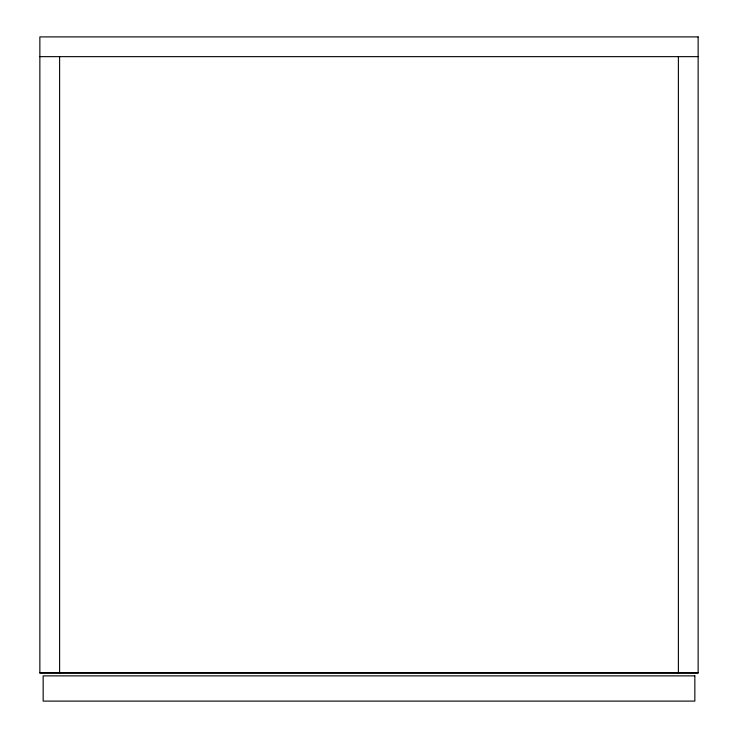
<?xml version="1.0" encoding="UTF-8"?>
<svg xmlns="http://www.w3.org/2000/svg" width="738" height="738" viewBox="0 0 738 738"><rect width="100%" height="100%" fill="white"/><g stroke="black" fill="none" stroke-linecap="round" stroke-linejoin="round"><path stroke-width="1.11" d="M39.861 56.651L698.139 56.651M39.861 672.576L698.139 672.576M678.388 56.651L678.388 673.231M59.612 56.651L59.612 673.231M698.139 36.9L39.861 36.9L39.861 673.231L698.139 673.231L698.139 36.9M694.845 675.87L43.155 675.87L43.155 701.1L694.845 701.1L694.845 675.87"/></g></svg>
